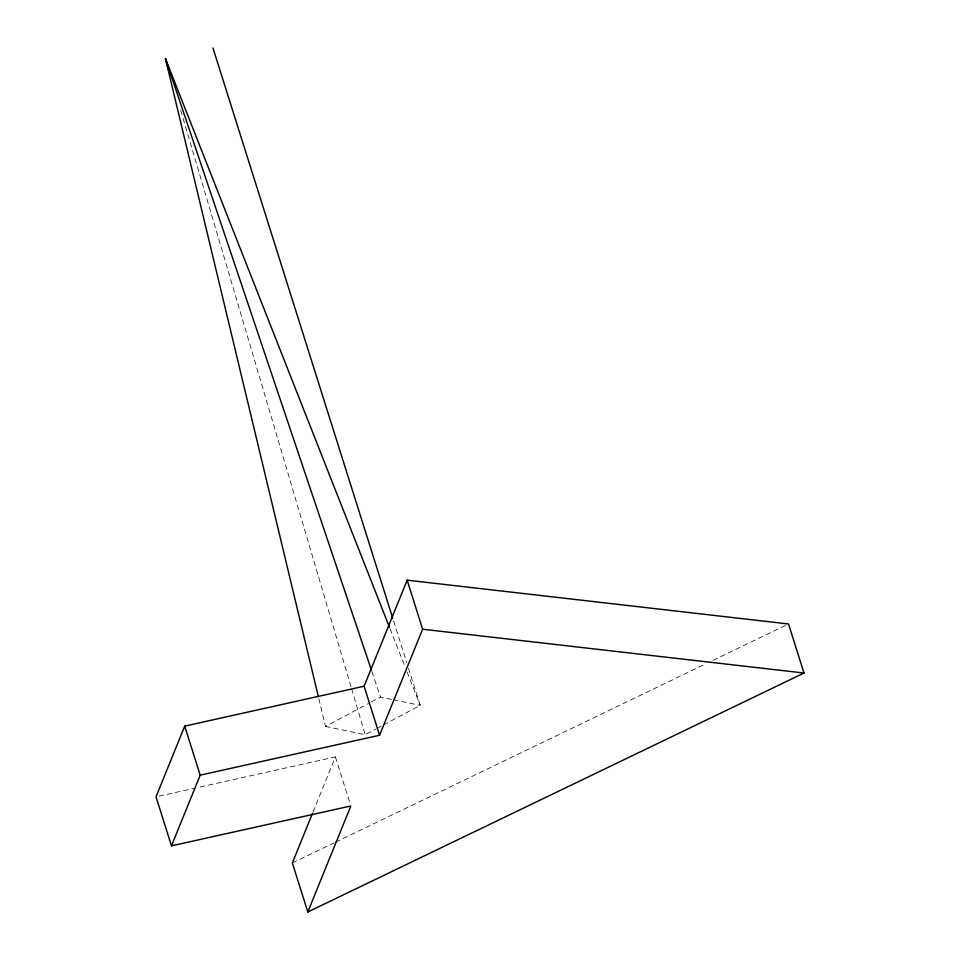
<?xml version="1.0" encoding="UTF-8"?>
<svg xmlns="http://www.w3.org/2000/svg" width="960" height="960" viewBox="0 0 960 960"><rect width="100%" height="100%" fill="white"/><g stroke="black" fill="none" stroke-linecap="round" stroke-linejoin="round"><path stroke-width="0.72" stroke-dasharray="4.8 3.6" d="M313.032 812.004L335.4 756.912L196.848 787.728M318.852 698.724L325.488 726.432L370.02 702.66M371.328 701.964L380.508 697.068L391.848 699.432M325.488 726.432L365.208 734.724L375.696 729.132M377.004 728.424L382.236 725.628M383.544 724.932L420.228 705.36L408.504 668.208M292.344 862.956L334.14 842.82M335.484 842.172L706.272 663.588M713.016 660.336L785.832 625.272M158.928 796.164L195.384 788.052M393.264 699.732L420.228 705.36L405.948 669.12M390.024 628.692L405.396 667.716M371.904 671.52L380.508 697.068M393.636 621.048L406.704 662.484M335.4 756.912L350.424 804.564M180.684 110.256L351.216 687.348M351.636 688.788L365.208 734.724"/><path stroke-width="1.44" d="M364.104 686.22L184.716 726.12L156.012 796.812L171.48 845.856L350.856 805.956L307.812 912L803.988 673.02L788.52 623.976L407.16 580.176L364.104 686.22L379.56 735.264L200.184 775.164L171.48 845.856M312.468 813.372L292.344 862.956L307.812 912M379.56 735.264L422.616 629.22L407.16 580.176M422.616 629.22L803.988 673.02M389.472 627.3L165.42 58.572L318.156 695.808M371.424 670.104L165.42 58.572L169.236 71.496M212.964 48L392.736 618.192M184.716 726.12L200.184 775.164"/></g></svg>
